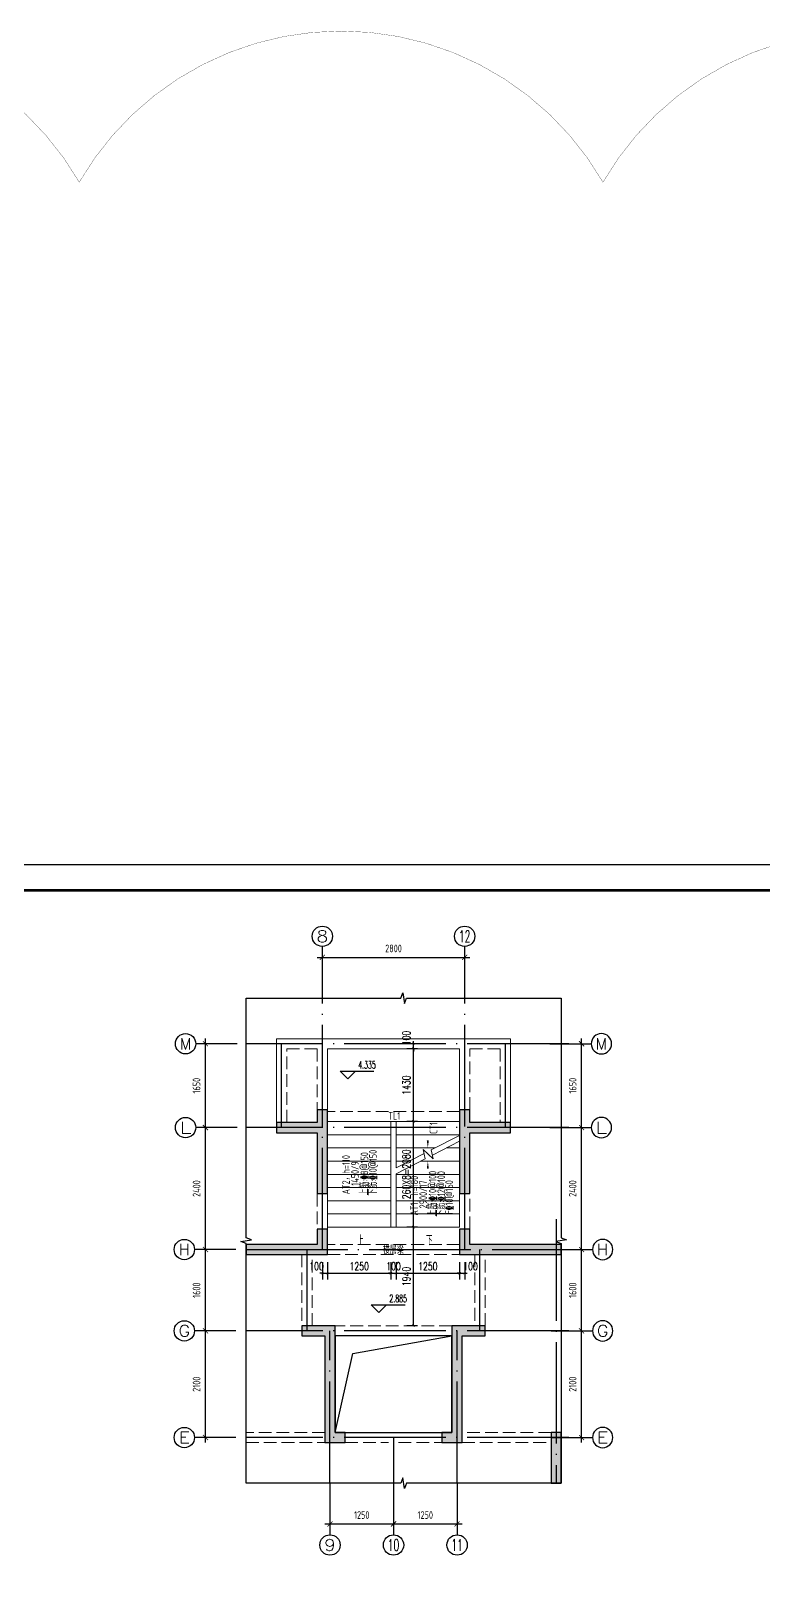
# Model space of a CAD drawing. Extents: x -461650 to 361314, y 245336 to 769729.
# Drawn here: x 219629 to 234032, y 719778 to 750186 of the extents above; entities that cross this region are included whole.
import ezdxf
from ezdxf.enums import TextEntityAlignment as Align

# ---------------------------------------------------------------- set-up
doc = ezdxf.new("R2010")
doc.units = 0
doc.header["$LTSCALE"] = 1000
doc.linetypes.add('DASH', pattern=[0.35, 0.25, -0.1])
doc.linetypes.add('DOTE', pattern=[2.42, 2, -0.2, 0.02, -0.2])
doc.layers.get('0').update_dxf_attribs({"linetype": 'CONTINUOUS'})
doc.layers.get('DEFPOINTS').update_dxf_attribs({"linetype": 'CONTINUOUS'})
for name, color, linetype in [('-TK', 7, 'CONTINUOUS'), ('A-AXIS_TEXT', 7, 'CONTINUOUS'), ('A-DOTE', 10, 'DOTE'), ('AXIS', 3, 'CONTINUOUS'), ('DIM_ELEV', 3, 'CONTINUOUS'), ('DIM_SYMB', 3, 'CONTINUOUS'), ('PUB_TEXT', 2, 'CONTINUOUS'), ('S-D洞口', 4, 'CONTINUOUS'), ('S-L主梁线', 4, 'DASH'), ('S-Q墙填充', 252, 'CONTINUOUS'), ('S-Q墙实线', 6, 'CONTINUOUS'), ('S-Y一般标注', 3, 'CONTINUOUS'), ('TEXT', 2, 'CONTINUOUS'), ('尺寸标注', 86, 'CONTINUOUS')]:
    doc.layers.add(name, color=color, linetype=linetype)
doc.layers.add('AXIS_TEXT', color=7, linetype='CONTINUOUS', lineweight=20)
doc.layers.add('STAIR', color=2, linetype='CONTINUOUS', lineweight=18)
doc.layers.add('审图修改', color=2, linetype='CONTINUOUS', plot=False)
doc.styles.add('_TCH_AXIS', font='COMPLEX', dxfattribs={"bigfont": 'GBCBIG'})
doc.styles.add('_TCH_DIM', font='SIMPLEX.shx', dxfattribs={"width": 0.7, "bigfont": 'GBCBIG.shx'})
doc.styles.add('_TCH_DIM_T3', font='SIMPLEX', dxfattribs={"width": 0.705882, "bigfont": 'GBCBIG'})
doc.styles.add('COMPLEX', font='COMPLEX')
doc.styles.add('TSSD_DIMENSION', font='Tssdeng.shx', dxfattribs={"width": 0.7, "bigfont": 'tssdchn.shx'})
doc.styles.add('TSSD_REIN', font='tssdeng.shx', dxfattribs={"width": 0.7, "height": 300, "bigfont": 'tssdchn.shx'})
doc.dimstyles.new('_TCH_ARCH&&50', dxfattribs={"dimtxt": 157.5, "dimasz": 50, "dimexe": 125, "dimexo": 150, "dimgap": 58.75, "dimtad": 1, "dimdec": 0, "dimzin": 0, "dimdsep": 46, "dimtxsty": '_TCH_DIM_T3', "dimblk": 'ARCHTICK', "dimcen": 0.09, "dimclrt": 7, "dimazin": 0, "dimtfac": 1, "dimtdec": 0, "dimtix": 1, "dimtmove": 2, "dimatfit": 3, "dimldrblk": 'ARCHTICK', "dimfxl": 0, "dimtolj": 1, "dimtzin": 0, "dimarcsym": 0})
doc.dimstyles.new('TSSD_100_100$0', dxfattribs={"dimtxt": 300, "dimasz": 80, "dimexe": 100, "dimexo": 250, "dimgap": 100, "dimtad": 1, "dimdec": 0, "dimzin": 0, "dimdsep": 46, "dimtxsty": 'TSSD_DIMENSION', "dimblk": 'ARCHTICK', "dimcen": 0, "dimdle": 100, "dimclrd": 3, "dimclre": 3, "dimclrt": 7, "dimadec": 0, "dimazin": 0, "dimtfac": 1, "dimtdec": 0, "dimtix": 1, "dimtmove": 2, "dimatfit": 3, "dimldrblk": 'ARCHTICK', "dimfxl": 0, "dimtolj": 1, "dimtzin": 0, "dimarcsym": 0})

# ---------------------------------------------------------------- blocks, each defined once
blk = doc.blocks.new('_ArchTick')
at = {"color": 0, "linetype": 'ByBlock', "const_width": 0.15}
blk.add_lwpolyline([(-0.5, -0.5), (0.5, 0.5)], dxfattribs=at)
blk = doc.blocks.new('*D1503')
at = {"layer": 'DEFPOINTS', "color": 0}
for p in [(228062, 726104), (228162, 726104), (228162, 725737)]:
    blk.add_point(p, dxfattribs=at)
at = {"layer": '尺寸标注', "color": 0, "lineweight": -2}
for p, q in [((228062, 725954), (228062, 725612)), ((228162, 725954), (228162, 725612)), ((228062, 725737), (228012, 725737)), ((228062, 725737), (228162, 725737)), ((228162, 725737), (228212, 725737))]:
    blk.add_line(p, q, dxfattribs=at)
at = {"layer": '尺寸标注', "color": 0, "lineweight": -2, "xscale": 50, "yscale": 50, "zscale": 50}
blk.add_blockref('_ArchTick', (228062, 725737), dxfattribs=at)
at = {"layer": '尺寸标注', "color": 0, "lineweight": -2, "xscale": 50, "yscale": 50, "zscale": 50, "rotation": 180}
blk.add_blockref('_ArchTick', (228162, 725737), dxfattribs=at)
at = {"layer": '尺寸标注', "color": 7, "insert": (228276, 725874), "char_height": 157.5, "attachment_point": 5, "style": '_TCH_DIM_T3'}
blk.add_mtext('\\A1;100', dxfattribs=at)
blk = doc.blocks.new('*D1504')
at = {"layer": 'DEFPOINTS', "color": 0}
for p in [(226812, 726104), (228062, 726104), (228062, 725737)]:
    blk.add_point(p, dxfattribs=at)
at = {"layer": '尺寸标注', "color": 0, "lineweight": -2}
for p, q in [((226812, 725954), (226812, 725612)), ((228062, 725954), (228062, 725612)), ((226812, 725737), (228062, 725737))]:
    blk.add_line(p, q, dxfattribs=at)
at = {"layer": '尺寸标注', "color": 0, "lineweight": -2, "xscale": 50, "yscale": 50, "zscale": 50, "rotation": 180}
blk.add_blockref('_ArchTick', (226812, 725737), dxfattribs=at)
at = {"layer": '尺寸标注', "color": 0, "lineweight": -2, "xscale": 50, "yscale": 50, "zscale": 50}
blk.add_blockref('_ArchTick', (228062, 725737), dxfattribs=at)
at = {"layer": '尺寸标注', "color": 7, "insert": (227437, 725874), "char_height": 157.5, "attachment_point": 5, "style": '_TCH_DIM_T3'}
blk.add_mtext('\\A1;1250', dxfattribs=at)
blk = doc.blocks.new('*D1505')
at = {"layer": 'DEFPOINTS', "color": 0}
for p in [(226712, 726104), (226812, 726104), (226812, 725737)]:
    blk.add_point(p, dxfattribs=at)
at = {"layer": '尺寸标注', "color": 0, "lineweight": -2}
for p, q in [((226712, 725954), (226712, 725612)), ((226812, 725954), (226812, 725612)), ((226712, 725737), (226662, 725737)), ((226712, 725737), (226812, 725737)), ((226812, 725737), (226862, 725737))]:
    blk.add_line(p, q, dxfattribs=at)
at = {"layer": '尺寸标注', "color": 0, "lineweight": -2, "xscale": 50, "yscale": 50, "zscale": 50}
blk.add_blockref('_ArchTick', (226712, 725737), dxfattribs=at)
at = {"layer": '尺寸标注', "color": 0, "lineweight": -2, "xscale": 50, "yscale": 50, "zscale": 50, "rotation": 180}
blk.add_blockref('_ArchTick', (226812, 725737), dxfattribs=at)
at = {"layer": '尺寸标注', "color": 7, "insert": (226762, 725874), "char_height": 157.5, "attachment_point": 5, "style": '_TCH_DIM_T3'}
blk.add_mtext('\\A1;100', dxfattribs=at)
blk = doc.blocks.new('*D1506')
at = {"layer": 'DEFPOINTS', "color": 0}
for p in [(225462, 726104), (226712, 726104), (226712, 725737)]:
    blk.add_point(p, dxfattribs=at)
at = {"layer": '尺寸标注', "color": 0, "lineweight": -2}
for p, q in [((225462, 725954), (225462, 725612)), ((226712, 725954), (226712, 725612)), ((225462, 725737), (226712, 725737))]:
    blk.add_line(p, q, dxfattribs=at)
at = {"layer": '尺寸标注', "color": 0, "lineweight": -2, "xscale": 50, "yscale": 50, "zscale": 50, "rotation": 180}
blk.add_blockref('_ArchTick', (225462, 725737), dxfattribs=at)
at = {"layer": '尺寸标注', "color": 0, "lineweight": -2, "xscale": 50, "yscale": 50, "zscale": 50}
blk.add_blockref('_ArchTick', (226712, 725737), dxfattribs=at)
at = {"layer": '尺寸标注', "color": 7, "insert": (226087, 725874), "char_height": 157.5, "attachment_point": 5, "style": '_TCH_DIM_T3'}
blk.add_mtext('\\A1;1250', dxfattribs=at)
blk = doc.blocks.new('*D1507')
at = {"layer": 'DEFPOINTS', "color": 0}
for p in [(225362, 726104), (225462, 726104), (225462, 725737)]:
    blk.add_point(p, dxfattribs=at)
at = {"layer": '尺寸标注', "color": 0, "lineweight": -2}
for p, q in [((225362, 725954), (225362, 725612)), ((225462, 725954), (225462, 725612)), ((225362, 725737), (225312, 725737)), ((225362, 725737), (225462, 725737)), ((225462, 725737), (225512, 725737))]:
    blk.add_line(p, q, dxfattribs=at)
at = {"layer": '尺寸标注', "color": 0, "lineweight": -2, "xscale": 50, "yscale": 50, "zscale": 50}
blk.add_blockref('_ArchTick', (225362, 725737), dxfattribs=at)
at = {"layer": '尺寸标注', "color": 0, "lineweight": -2, "xscale": 50, "yscale": 50, "zscale": 50, "rotation": 180}
blk.add_blockref('_ArchTick', (225462, 725737), dxfattribs=at)
at = {"layer": '尺寸标注', "color": 7, "insert": (225248, 725874), "char_height": 157.5, "attachment_point": 5, "style": '_TCH_DIM_T3'}
blk.add_mtext('\\A1;100', dxfattribs=at)
blk = doc.blocks.new('*D1508')
at = {"layer": 'DEFPOINTS', "color": 0}
for p in [(227152, 730254), (227381, 730254), (227381, 730154)]:
    blk.add_point(p, dxfattribs=at)
at = {"layer": '尺寸标注', "color": 0, "lineweight": -2}
for p, q in [((227231, 730254), (227027, 730254)), ((227231, 730154), (227027, 730154)), ((227152, 730254), (227152, 730304)), ((227152, 730154), (227152, 730254)), ((227152, 730154), (227152, 730104))]:
    blk.add_line(p, q, dxfattribs=at)
at = {"layer": '尺寸标注', "color": 0, "lineweight": -2, "xscale": 50, "yscale": 50, "zscale": 50}
for p, rotation in [((227152, 730254), 270), ((227152, 730154), 90)]:
    blk.add_blockref('_ArchTick', p, dxfattribs=dict(at, rotation=rotation))
at = {"layer": '尺寸标注', "color": 7, "insert": (227015, 730367), "char_height": 157.5, "attachment_point": 5, "rotation": 90, "style": '_TCH_DIM_T3'}
blk.add_mtext('\\A1;100', dxfattribs=at)
blk = doc.blocks.new('*D1509')
at = {"layer": 'DEFPOINTS', "color": 0}
for p in [(227152, 730154), (227381, 730154), (227381, 728724)]:
    blk.add_point(p, dxfattribs=at)
at = {"layer": '尺寸标注', "color": 0, "lineweight": -2}
for p, q in [((227231, 730154), (227027, 730154)), ((227152, 728724), (227152, 730154)), ((227231, 728724), (227027, 728724))]:
    blk.add_line(p, q, dxfattribs=at)
at = {"layer": '尺寸标注', "color": 0, "lineweight": -2, "xscale": 50, "yscale": 50, "zscale": 50}
for p, rotation in [((227152, 730154), 90), ((227152, 728724), 270)]:
    blk.add_blockref('_ArchTick', p, dxfattribs=dict(at, rotation=rotation))
at = {"layer": '尺寸标注', "color": 7, "insert": (227015, 729439), "char_height": 157.5, "attachment_point": 5, "rotation": 90, "style": '_TCH_DIM_T3'}
blk.add_mtext('\\A1;1430', dxfattribs=at)
blk = doc.blocks.new('*D1510')
at = {"layer": 'DEFPOINTS', "color": 0}
for p in [(227152, 728724), (227381, 728724), (227381, 726644)]:
    blk.add_point(p, dxfattribs=at)
at = {"layer": '尺寸标注', "color": 0, "lineweight": -2}
for p, q in [((227231, 728724), (227027, 728724)), ((227152, 726644), (227152, 728724)), ((227231, 726644), (227027, 726644))]:
    blk.add_line(p, q, dxfattribs=at)
at = {"layer": '尺寸标注', "color": 0, "lineweight": -2, "xscale": 50, "yscale": 50, "zscale": 50}
for p, rotation in [((227152, 728724), 90), ((227152, 726644), 270)]:
    blk.add_blockref('_ArchTick', p, dxfattribs=dict(at, rotation=rotation))
at = {"layer": '尺寸标注', "color": 7, "insert": (227015, 727684), "char_height": 157.5, "attachment_point": 5, "rotation": 90, "style": '_TCH_DIM_T3'}
blk.add_mtext('\\A1;260X8=2080', dxfattribs=at)
blk = doc.blocks.new('*D1511')
at = {"layer": 'DEFPOINTS', "color": 0}
for p in [(227152, 726644), (227381, 726644), (227381, 724704)]:
    blk.add_point(p, dxfattribs=at)
at = {"layer": '尺寸标注', "color": 0, "lineweight": -2}
for p, q in [((227231, 726644), (227027, 726644)), ((227152, 724704), (227152, 726644)), ((227231, 724704), (227027, 724704))]:
    blk.add_line(p, q, dxfattribs=at)
at = {"layer": '尺寸标注', "color": 0, "lineweight": -2, "xscale": 50, "yscale": 50, "zscale": 50}
for p, rotation in [((227152, 726644), 90), ((227152, 724704), 270)]:
    blk.add_blockref('_ArchTick', p, dxfattribs=dict(at, rotation=rotation))
at = {"layer": '尺寸标注', "color": 7, "insert": (227015, 725674), "char_height": 157.5, "attachment_point": 5, "rotation": 90, "style": '_TCH_DIM_T3'}
blk.add_mtext('\\A1;1940', dxfattribs=at)
blk = doc.blocks.new('20210810.16290393')
at = {"layer": 'STAIR'}
for p, q in [((2600, 3510), (0, 3510)), ((0, 3510), (0, 2080)), ((2600, 2080), (2600, 3510)), ((0, 0), (0, 2080)), ((0, 2080), (1250, 2080)), ((0, 2080), (2600, 2080)), ((1250, 0), (1250, 2080)), ((1250, 0), (1250, 2080)), ((2600, 2080), (1350, 2080)), ((1350, 2080), (1350, 1165)), ((1350, 2080), (1350, 1165)), ((2600, 2080), (2600, 1807)), ((0, 1820), (1250, 1820)), ((0, 1560), (1250, 1560)), ((2600, 1820), (1350, 1820)), ((2119, 1560), (1350, 1560)), ((2082, 1347), (1884, 1530)), ((1884, 1530), (1924, 1347)), ((2600, 1807), (2044, 1522)), ((2044, 1522), (2082, 1347)), ((2600, 1695), (2066, 1420)), ((2600, 1560), (2338, 1560)), ((2600, 1695), (2600, 0)), ((0, 1300), (1250, 1300)), ((1902, 1449), (1350, 1165)), ((1924, 1347), (1350, 1053)), ((1612, 1300), (1350, 1300)), ((2600, 1300), (1831, 1300)), ((0, 1040), (1250, 1040)), ((1350, 1053), (1350, 0)), ((1350, 1053), (1350, 0)), ((2600, 1040), (1350, 1040)), ((0, 780), (1250, 780)), ((2600, 780), (1350, 780)), ((0, 520), (1250, 520)), ((2600, 520), (1350, 520)), ((0, 260), (1250, 260)), ((2600, 0), (0, 0)), ((2600, 260), (1350, 260))]:
    blk.add_line(p, q, dxfattribs=at)
blk = doc.blocks.new('A1')
blk.add_lwpolyline([(0, 59400), (0, 0), (84100, 0), (84100, 59400)], close=True)
at = {"const_width": 100}
blk.add_lwpolyline([(2500, 58400), (2500, 1000), (83100, 1000), (83100, 58400)], close=True, dxfattribs=at)
blk = doc.blocks.new('*D410')
at = {"layer": 'DEFPOINTS', "color": 0}
for p in [(547252, 151814), (544452, 151014), (547252, 151014)]:
    blk.add_point(p, dxfattribs=at)
at = {"layer": 'S-Y一般标注', "color": 0, "lineweight": -2}
for p, q in [((544352, 151814), (547352, 151814)), ((544452, 151264), (544452, 151914)), ((547252, 151264), (547252, 151914))]:
    blk.add_line(p, q, dxfattribs=at)
at = {"layer": 'S-Y一般标注', "color": 0, "lineweight": -2, "xscale": 100, "yscale": 100, "zscale": 100, "rotation": 180}
blk.add_blockref('_ArchTick', (544452, 151814), dxfattribs=at)
at = {"layer": 'S-Y一般标注', "color": 0, "lineweight": -2, "xscale": 100, "yscale": 100, "zscale": 100}
blk.add_blockref('_ArchTick', (547252, 151814), dxfattribs=at)
at = {"layer": 'S-Y一般标注', "color": 7, "insert": (545852, 151989), "char_height": 150, "attachment_point": 5, "style": 'TSSD_DIMENSION'}
blk.add_mtext('\\A1;2800', dxfattribs=at)
blk = doc.blocks.new('ArchTick')
at = {"color": 0, "linetype": 'ByBlock', "lineweight": -2, "const_width": 0.075}
blk.add_lwpolyline([(-0.25, -0.25), (0.25, 0.25)], dxfattribs=at)
blk = doc.blocks.new('*D411')
at = {"layer": 'DEFPOINTS', "color": 0}
for p in [(542152, 144464), (542952, 144464), (542952, 142364)]:
    blk.add_point(p, dxfattribs=at)
at = {"layer": 'S-Y一般标注', "color": 0, "lineweight": -2}
for p, q in [((542702, 144464), (542052, 144464)), ((542152, 142264), (542152, 144564)), ((542702, 142364), (542052, 142364))]:
    blk.add_line(p, q, dxfattribs=at)
at = {"layer": 'S-Y一般标注', "color": 0, "lineweight": -2, "xscale": 100, "yscale": 100, "zscale": 100}
for p, rotation in [((542152, 144464), 90), ((542152, 142364), 270)]:
    blk.add_blockref('_ArchTick', p, dxfattribs=dict(at, rotation=rotation))
at = {"layer": 'S-Y一般标注', "color": 7, "insert": (541977, 143414), "char_height": 150, "attachment_point": 5, "rotation": 90, "style": 'TSSD_DIMENSION'}
blk.add_mtext('\\A1;2100', dxfattribs=at)
blk = doc.blocks.new('*D412')
at = {"layer": 'DEFPOINTS', "color": 0}
for p in [(542152, 146064), (542952, 146064), (542952, 144464)]:
    blk.add_point(p, dxfattribs=at)
at = {"layer": 'S-Y一般标注', "color": 0, "lineweight": -2}
for p, q in [((542702, 146064), (542052, 146064)), ((542152, 144364), (542152, 146164)), ((542702, 144464), (542052, 144464))]:
    blk.add_line(p, q, dxfattribs=at)
at = {"layer": 'S-Y一般标注', "color": 0, "lineweight": -2, "xscale": 100, "yscale": 100, "zscale": 100}
for p, rotation in [((542152, 146064), 90), ((542152, 144464), 270)]:
    blk.add_blockref('_ArchTick', p, dxfattribs=dict(at, rotation=rotation))
at = {"layer": 'S-Y一般标注', "color": 7, "insert": (541977, 145264), "char_height": 150, "attachment_point": 5, "rotation": 90, "style": 'TSSD_DIMENSION'}
blk.add_mtext('\\A1;1600', dxfattribs=at)
blk = doc.blocks.new('*D413')
at = {"layer": 'DEFPOINTS', "color": 0}
for p in [(542152, 148464), (542952, 148464), (542952, 146064)]:
    blk.add_point(p, dxfattribs=at)
at = {"layer": 'S-Y一般标注', "color": 0, "lineweight": -2}
for p, q in [((542702, 148464), (542052, 148464)), ((542152, 145964), (542152, 148564)), ((542702, 146064), (542052, 146064))]:
    blk.add_line(p, q, dxfattribs=at)
at = {"layer": 'S-Y一般标注', "color": 0, "lineweight": -2, "xscale": 100, "yscale": 100, "zscale": 100}
for p, rotation in [((542152, 148464), 90), ((542152, 146064), 270)]:
    blk.add_blockref('_ArchTick', p, dxfattribs=dict(at, rotation=rotation))
at = {"layer": 'S-Y一般标注', "color": 7, "insert": (541977, 147264), "char_height": 150, "attachment_point": 5, "rotation": 90, "style": 'TSSD_DIMENSION'}
blk.add_mtext('\\A1;2400', dxfattribs=at)
blk = doc.blocks.new('*D414')
at = {"layer": 'DEFPOINTS', "color": 0}
for p in [(544602, 141464), (545852, 141464), (545852, 140664)]:
    blk.add_point(p, dxfattribs=at)
at = {"layer": 'S-Y一般标注', "color": 0, "lineweight": -2}
for p, q in [((544602, 141214), (544602, 140564)), ((545852, 141214), (545852, 140564)), ((544502, 140664), (545952, 140664))]:
    blk.add_line(p, q, dxfattribs=at)
at = {"layer": 'S-Y一般标注', "color": 0, "lineweight": -2, "xscale": 100, "yscale": 100, "zscale": 100, "rotation": 180}
blk.add_blockref('_ArchTick', (544602, 140664), dxfattribs=at)
at = {"layer": 'S-Y一般标注', "color": 0, "lineweight": -2, "xscale": 100, "yscale": 100, "zscale": 100}
blk.add_blockref('_ArchTick', (545852, 140664), dxfattribs=at)
at = {"layer": 'S-Y一般标注', "color": 7, "insert": (545227, 140839), "char_height": 150, "attachment_point": 5, "style": 'TSSD_DIMENSION'}
blk.add_mtext('\\A1;1250', dxfattribs=at)
blk = doc.blocks.new('*D415')
at = {"layer": 'DEFPOINTS', "color": 0}
for p in [(542152, 150114), (542952, 150114), (542952, 148464)]:
    blk.add_point(p, dxfattribs=at)
at = {"layer": 'S-Y一般标注', "color": 0, "lineweight": -2}
for p, q in [((542702, 150114), (542052, 150114)), ((542152, 148364), (542152, 150214)), ((542702, 148464), (542052, 148464))]:
    blk.add_line(p, q, dxfattribs=at)
at = {"layer": 'S-Y一般标注', "color": 0, "lineweight": -2, "xscale": 100, "yscale": 100, "zscale": 100}
for p, rotation in [((542152, 150114), 90), ((542152, 148464), 270)]:
    blk.add_blockref('_ArchTick', p, dxfattribs=dict(at, rotation=rotation))
at = {"layer": 'S-Y一般标注', "color": 7, "insert": (541977, 149289), "char_height": 150, "attachment_point": 5, "rotation": 90, "style": 'TSSD_DIMENSION'}
blk.add_mtext('\\A1;1650', dxfattribs=at)
blk = doc.blocks.new('*D416')
at = {"layer": 'DEFPOINTS', "color": 0}
for p in [(545852, 141464), (547102, 141464), (547102, 140664)]:
    blk.add_point(p, dxfattribs=at)
at = {"layer": 'S-Y一般标注', "color": 0, "lineweight": -2}
for p, q in [((545852, 141214), (545852, 140564)), ((547102, 141214), (547102, 140564)), ((545752, 140664), (547202, 140664))]:
    blk.add_line(p, q, dxfattribs=at)
at = {"layer": 'S-Y一般标注', "color": 0, "lineweight": -2, "xscale": 100, "yscale": 100, "zscale": 100, "rotation": 180}
blk.add_blockref('_ArchTick', (545852, 140664), dxfattribs=at)
at = {"layer": 'S-Y一般标注', "color": 0, "lineweight": -2, "xscale": 100, "yscale": 100, "zscale": 100}
blk.add_blockref('_ArchTick', (547102, 140664), dxfattribs=at)
at = {"layer": 'S-Y一般标注', "color": 7, "insert": (546477, 140839), "char_height": 150, "attachment_point": 5, "style": 'TSSD_DIMENSION'}
blk.add_mtext('\\A1;1250', dxfattribs=at)
blk = doc.blocks.new('_AXISO')
blk.add_circle((0, 0), 0.5)
at = {"layer": 'A-AXIS_TEXT', "style": 'COMPLEX', "width": 1.041667}
blk.add_attdef('A', text='', height=0.56, dxfattribs=at).set_placement((-0.25, -0.28), (0.25, -0.28), align=Align.FIT)
blk = doc.blocks.new('*D418')
at = {"layer": 'DEFPOINTS', "color": 0}
for p in [(548751, 144464), (549551, 144464), (548751, 142364)]:
    blk.add_point(p, dxfattribs=at)
at = {"layer": 'S-Y一般标注', "color": 0, "lineweight": -2}
for p, q in [((549001, 144464), (549651, 144464)), ((549551, 142264), (549551, 144564)), ((549001, 142364), (549651, 142364))]:
    blk.add_line(p, q, dxfattribs=at)
at = {"layer": 'S-Y一般标注', "color": 0, "lineweight": -2, "xscale": 100, "yscale": 100, "zscale": 100}
for p, rotation in [((549551, 144464), 90), ((549551, 142364), 270)]:
    blk.add_blockref('_ArchTick', p, dxfattribs=dict(at, rotation=rotation))
at = {"layer": 'S-Y一般标注', "color": 7, "insert": (549376, 143414), "char_height": 150, "attachment_point": 5, "rotation": 90, "style": 'TSSD_DIMENSION'}
blk.add_mtext('\\A1;2100', dxfattribs=at)
blk = doc.blocks.new('*D419')
at = {"layer": 'DEFPOINTS', "color": 0}
for p in [(548751, 146064), (549551, 146064), (548751, 144464)]:
    blk.add_point(p, dxfattribs=at)
at = {"layer": 'S-Y一般标注', "color": 0, "lineweight": -2}
for p, q in [((549001, 146064), (549651, 146064)), ((549551, 144364), (549551, 146164)), ((549001, 144464), (549651, 144464))]:
    blk.add_line(p, q, dxfattribs=at)
at = {"layer": 'S-Y一般标注', "color": 0, "lineweight": -2, "xscale": 100, "yscale": 100, "zscale": 100}
for p, rotation in [((549551, 146064), 90), ((549551, 144464), 270)]:
    blk.add_blockref('_ArchTick', p, dxfattribs=dict(at, rotation=rotation))
at = {"layer": 'S-Y一般标注', "color": 7, "insert": (549376, 145264), "char_height": 150, "attachment_point": 5, "rotation": 90, "style": 'TSSD_DIMENSION'}
blk.add_mtext('\\A1;1600', dxfattribs=at)
blk = doc.blocks.new('*D420')
at = {"layer": 'DEFPOINTS', "color": 0}
for p in [(548751, 148464), (549551, 148464), (548751, 146064)]:
    blk.add_point(p, dxfattribs=at)
at = {"layer": 'S-Y一般标注', "color": 0, "lineweight": -2}
for p, q in [((549001, 148464), (549651, 148464)), ((549551, 145964), (549551, 148564)), ((549001, 146064), (549651, 146064))]:
    blk.add_line(p, q, dxfattribs=at)
at = {"layer": 'S-Y一般标注', "color": 0, "lineweight": -2, "xscale": 100, "yscale": 100, "zscale": 100}
for p, rotation in [((549551, 148464), 90), ((549551, 146064), 270)]:
    blk.add_blockref('_ArchTick', p, dxfattribs=dict(at, rotation=rotation))
at = {"layer": 'S-Y一般标注', "color": 7, "insert": (549376, 147264), "char_height": 150, "attachment_point": 5, "rotation": 90, "style": 'TSSD_DIMENSION'}
blk.add_mtext('\\A1;2400', dxfattribs=at)
blk = doc.blocks.new('*D417')
at = {"layer": 'DEFPOINTS', "color": 0}
for p in [(548751, 150114), (549551, 150114), (548751, 148464)]:
    blk.add_point(p, dxfattribs=at)
at = {"layer": 'S-Y一般标注', "color": 0, "lineweight": -2}
for p, q in [((549001, 150114), (549651, 150114)), ((549551, 148364), (549551, 150214)), ((549001, 148464), (549651, 148464))]:
    blk.add_line(p, q, dxfattribs=at)
at = {"layer": 'S-Y一般标注', "color": 0, "lineweight": -2, "xscale": 100, "yscale": 100, "zscale": 100}
for p, rotation in [((549551, 150114), 90), ((549551, 148464), 270)]:
    blk.add_blockref('_ArchTick', p, dxfattribs=dict(at, rotation=rotation))
at = {"layer": 'S-Y一般标注', "color": 7, "insert": (549376, 149289), "char_height": 150, "attachment_point": 5, "rotation": 90, "style": 'TSSD_DIMENSION'}
blk.add_mtext('\\A1;1650', dxfattribs=at)
blk = doc.blocks.new('20210810.17493656')
at = {"layer": 'AXIS'}
for p, q in [((2914.6, 10964.4), (2914.6, 11979)), ((5714.6, 10964.4), (5714.6, 11979)), ((1239.6, 10064.4), (425, 10064.4)), ((7389, 10064.4), (8203.6, 10064.4)), ((1239.6, 8414.4), (425, 8414.4)), ((7389, 8414.4), (8203.6, 8414.4)), ((1214.6, 6014.6), (400, 6014.6)), ((7414, 6014.6), (8228.6, 6014.6)), ((1214.6, 4414.4), (400, 4414.4)), ((7414, 4414.4), (8228.6, 4414.4)), ((1214.6, 2314.4), (400, 2314.4)), ((7414, 2314.4), (8228.6, 2314.4)), ((3065.1, 1414.6), (3065.1, 400)), ((4314.6, 1414.6), (4314.6, 400)), ((5565.1, 1414.6), (5565.1, 400))]:
    blk.add_line(p, q, dxfattribs=at)
ref = blk.add_blockref('_AXISO', (2914.6, 12179), dxfattribs=dict(at, xscale=400, yscale=400, zscale=400))
ref.add_attrib('A', '8', dxfattribs={"layer": 'AXIS_TEXT', "height": 226.3, "style": '_TCH_AXIS', "width": 1.5}).set_placement((2801.5, 12065.8), (3027.8, 12065.8), align=Align.FIT)
ref = blk.add_blockref('_AXISO', (5714.6, 12179), dxfattribs=dict(at, xscale=400, yscale=400, zscale=400))
ref.add_attrib('A', '12', dxfattribs={"layer": 'AXIS_TEXT', "height": 226.27, "style": '_TCH_AXIS', "width": 0.724138}).set_placement((5601.5, 12065.8), (5827.8, 12065.8), align=Align.FIT)
ref = blk.add_blockref('_AXISO', (225, 10064.4), dxfattribs=dict(at, xscale=400, yscale=400, zscale=400))
ref.add_attrib('A', 'M', dxfattribs={"layer": 'AXIS_TEXT', "height": 226.3, "style": '_TCH_AXIS'}).set_placement((111.9, 9951.2), (338.1, 9951.2), align=Align.FIT)
ref = blk.add_blockref('_AXISO', (8403.6, 10064.4), dxfattribs=dict(at, xscale=-400, yscale=400, zscale=400))
ref.add_attrib('A', 'M', dxfattribs={"layer": 'AXIS_TEXT', "height": 226.3, "style": '_TCH_AXIS'}).set_placement((8290.4, 9951.2), (8516.7, 9951.2), align=Align.FIT)
ref = blk.add_blockref('_AXISO', (225, 8414.4), dxfattribs=dict(at, xscale=400, yscale=400, zscale=400))
ref.add_attrib('A', 'L', dxfattribs={"layer": 'AXIS_TEXT', "height": 226.3, "style": '_TCH_AXIS', "width": 1.4}).set_placement((111.9, 8301.2), (338.1, 8301.2), align=Align.FIT)
ref = blk.add_blockref('_AXISO', (8403.6, 8414.4), dxfattribs=dict(at, xscale=-400, yscale=400, zscale=400))
ref.add_attrib('A', 'L', dxfattribs={"layer": 'AXIS_TEXT', "height": 226.3, "style": '_TCH_AXIS', "width": 1.4}).set_placement((8290.4, 8301.2), (8516.7, 8301.2), align=Align.FIT)
ref = blk.add_blockref('_AXISO', (200, 6014.6), dxfattribs=dict(at, xscale=400, yscale=400, zscale=400))
ref.add_attrib('A', 'H', dxfattribs={"layer": 'AXIS_TEXT', "height": 226.3, "style": '_TCH_AXIS', "width": 1.05}).set_placement((86.9, 5901.5), (313.1, 5901.5), align=Align.FIT)
ref = blk.add_blockref('_AXISO', (8428.6, 6014.6), dxfattribs=dict(at, xscale=-400, yscale=400, zscale=400))
ref.add_attrib('A', 'H', dxfattribs={"layer": 'AXIS_TEXT', "height": 226.3, "style": '_TCH_AXIS', "width": 1.05}).set_placement((8315.4, 5901.5), (8541.7, 5901.5), align=Align.FIT)
ref = blk.add_blockref('_AXISO', (200, 4414.4), dxfattribs=dict(at, xscale=400, yscale=400, zscale=400))
ref.add_attrib('A', 'G', dxfattribs={"layer": 'AXIS_TEXT', "height": 226.3, "style": '_TCH_AXIS', "width": 1.166667}).set_placement((86.9, 4301.2), (313.1, 4301.2), align=Align.FIT)
ref = blk.add_blockref('_AXISO', (8428.6, 4414.4), dxfattribs=dict(at, xscale=-400, yscale=400, zscale=400))
ref.add_attrib('A', 'G', dxfattribs={"layer": 'AXIS_TEXT', "height": 226.3, "style": '_TCH_AXIS', "width": 1.166667}).set_placement((8315.4, 4301.2), (8541.7, 4301.2), align=Align.FIT)
ref = blk.add_blockref('_AXISO', (200, 2314.4), dxfattribs=dict(at, xscale=400, yscale=400, zscale=400))
ref.add_attrib('A', 'E', dxfattribs={"layer": 'AXIS_TEXT', "height": 226.3, "style": '_TCH_AXIS', "width": 1.3125}).set_placement((86.9, 2201.2), (313.1, 2201.2), align=Align.FIT)
ref = blk.add_blockref('_AXISO', (8428.6, 2314.4), dxfattribs=dict(at, xscale=-400, yscale=400, zscale=400))
ref.add_attrib('A', 'E', dxfattribs={"layer": 'AXIS_TEXT', "height": 226.3, "style": '_TCH_AXIS', "width": 1.3125}).set_placement((8315.4, 2201.2), (8541.7, 2201.2), align=Align.FIT)
ref = blk.add_blockref('_AXISO', (3065.1, 200), dxfattribs=dict(at, xscale=400, yscale=400, zscale=400))
ref.add_attrib('A', '9', dxfattribs={"layer": 'AXIS_TEXT', "height": 226.3, "style": '_TCH_AXIS', "width": 1.5}).set_placement((2952, 86.9), (3178.2, 86.9), align=Align.FIT)
ref = blk.add_blockref('_AXISO', (4314.6, 200), dxfattribs=dict(at, xscale=400, yscale=400, zscale=400))
ref.add_attrib('A', '10', dxfattribs={"layer": 'AXIS_TEXT', "height": 226.27, "style": '_TCH_AXIS', "width": 0.724138}).set_placement((4201.5, 86.9), (4427.8, 86.9), align=Align.FIT)
ref = blk.add_blockref('_AXISO', (5565.1, 200), dxfattribs=dict(at, xscale=400, yscale=400, zscale=400))
ref.add_attrib('A', '11', dxfattribs={"layer": 'AXIS_TEXT', "height": 226.27, "style": '_TCH_AXIS', "width": 0.875}).set_placement((5452, 86.9), (5678.2, 86.9), align=Align.FIT)
at = {"layer": 'S-Y一般标注'}
for base, p1, p2, picture, middle in [((5714.6, 11764.4), (2914.6, 10964.4), (5714.6, 10964.4), '*D410', (4314.6, 11939.4)), ((4314.6, 614.6), (3064.6, 1414.6), (4314.6, 1414.6), '*D414', (3689.6, 789.6)), ((5564.6, 614.6), (4314.6, 1414.6), (5564.6, 1414.6), '*D416', (4939.6, 789.6))]:
    dim = blk.add_linear_dim(base=base, p1=p1, p2=p2, dimstyle='TSSD_100_100$0', override={"dimtxt": 150, "dimtxsty": 'TSSD_DIMENSION', "dimldrblk": 'ArchTick'}, dxfattribs=at)
    dim.commit()
    dim.dimension.update_dxf_attribs({"geometry": picture, "text_midpoint": middle, "insert": (-541537, -140049.3)})
for base, p1, p2, picture, middle in [((614.6, 10064.4), (1414.6, 8414.4), (1414.6, 10064.4), '*D415', (439.6, 9239.4)), ((8014, 10064.4), (7214, 8414.4), (7214, 10064.4), '*D417', (7839, 9239.4)), ((614.6, 8414.4), (1414.6, 6014.6), (1414.6, 8414.4), '*D413', (439.6, 7214.5)), ((8014, 8414.4), (7214, 6014.6), (7214, 8414.4), '*D420', (7839, 7214.5)), ((614.6, 6014.6), (1414.6, 4414.4), (1414.6, 6014.6), '*D412', (439.6, 5214.5)), ((8014, 6014.6), (7214, 4414.4), (7214, 6014.6), '*D419', (7839, 5214.5)), ((614.6, 4414.4), (1414.6, 2314.4), (1414.6, 4414.4), '*D411', (439.6, 3364.4)), ((8014, 4414.4), (7214, 2314.4), (7214, 4414.4), '*D418', (7839, 3364.4))]:
    dim = blk.add_linear_dim(base=base, p1=p1, p2=p2, angle=90, dimstyle='TSSD_100_100$0', override={"dimtxt": 150, "dimtxsty": 'TSSD_DIMENSION', "dimldrblk": 'ArchTick'}, dxfattribs=at)
    dim.commit()
    dim.dimension.update_dxf_attribs({"geometry": picture, "text_midpoint": middle, "insert": (-541537, -140049.3)})

msp = doc.modelspace()

# ---------------------------------------------------------------- hatches: boundary and pattern name
at = {"layer": 'S-Q墙填充'}
h = msp.add_hatch(color=252, dxfattribs=at)
h.dxf.hatch_style = 1
h.paths.add_polyline_path([(225461.88, 728603.69), (225461.88, 728953.69), (225261.88, 728953.69), (225261.88, 728703.69), (224461.76, 728703.69), (224461.76, 728503.69), (225261.88, 728503.69), (225261.88, 727303.69), (225461.88, 727303.69)])
h = msp.add_hatch(color=252, dxfattribs=at)
h.dxf.hatch_style = 1
h.paths.add_polyline_path([(228061.88, 728603.69), (228061.88, 727303.69), (228261.88, 727303.69), (228261.88, 728503.69), (229061.49, 728503.69), (229061.49, 728703.69), (228261.88, 728703.69), (228261.88, 728953.69), (228061.88, 728953.69)])
h = msp.add_hatch(color=252, dxfattribs=at)
h.dxf.hatch_style = 1
h.paths.add_polyline_path([(225461.88, 726103.96), (225461.88, 726603.96), (225261.88, 726603.96), (225261.88, 726303.96), (225061.81, 726303.96), (223861.87, 726303.96), (223861.87, 726103.96), (225061.81, 726103.96)])
h = msp.add_hatch(color=252, dxfattribs=at)
h.dxf.hatch_style = 1
h.paths.add_polyline_path([(228261.88, 726303.96), (228261.88, 726603.96), (228061.88, 726603.96), (228061.88, 726103.96), (228461.76, 726103.96), (230061.88, 726103.96), (230061.88, 726303.96), (228461.76, 726303.96)])
h = msp.add_hatch(color=252, dxfattribs=at)
h.dxf.hatch_style = 1
h.paths.add_polyline_path([(225611.88, 724703.69), (224961.81, 724703.69), (224961.81, 724503.69), (225411.88, 724503.69), (225411.88, 722403.69), (225811.88, 722403.69), (225811.88, 722603.69), (225611.88, 722603.69)])
h = msp.add_hatch(color=252, dxfattribs=at)
h.dxf.hatch_style = 1
h.paths.add_polyline_path([(227911.88, 722603.69), (227711.88, 722603.69), (227711.88, 722403.69), (228111.88, 722403.69), (228111.88, 724503.69), (228561.76, 724503.69), (228561.76, 724703.69), (227911.88, 724703.69)])
h = msp.add_hatch(color=252, dxfattribs=at)
h.dxf.hatch_style = 1
h.paths.add_polyline_path([(230061.88, 721603.95), (230061.87, 722603.69), (229861.87, 722603.69), (229861.88, 721603.95)])

# ---------------------------------------------------------------- linework, layer by layer
at = {"layer": 'A-DOTE'}
for p, q in [((225361.88, 726203.96), (225361.88, 731153.69)), ((228161.88, 726203.96), (228161.88, 731153.69)), ((230211.89, 730253.69), (223861.87, 730253.69)), ((224561.88, 728603.69), (224561.88, 730253.69)), ((228961.88, 728603.69), (228961.88, 730253.69)), ((230211.89, 728603.69), (223861.87, 728603.69)), ((229961.66, 726803.69), (229961.88, 721603.95)), ((223861.87, 726203.96), (230211.89, 726203.96)), ((225061.88, 724603.69), (225061.88, 726203.69)), ((228461.88, 724603.69), (228461.88, 726203.69)), ((230211.89, 724603.69), (223861.87, 724603.69)), ((225511.88, 721603.95), (225511.88, 724603.69)), ((228011.88, 721603.96), (228011.88, 724603.69)), ((230211.89, 722503.69), (223861.87, 722503.69)), ((226761.88, 722503.69), (226761.88, 721603.95))]:
    msp.add_line(p, q, dxfattribs=at)
at = {"layer": 'DIM_ELEV', "color": 6}
for p, q in [((225861.49, 729561.56), (225711.49, 729711.56)), ((225711.49, 729711.56), (226376.41, 729711.56)), ((225861.49, 729561.56), (226011.49, 729711.56)), ((226474.11, 724962.65), (226324.11, 725112.65)), ((226324.11, 725112.65), (226989.03, 725112.65)), ((226474.11, 724962.65), (226324.11, 725112.65)), ((226324.11, 725112.65), (226989.03, 725112.65)), ((226474.11, 724962.65), (226624.11, 725112.65)), ((226474.11, 724962.65), (226624.11, 725112.65))]:
    msp.add_line(p, q, dxfattribs=at)
at = {"layer": 'DIM_SYMB'}
for points in [[(223861.87, 721603.69), (223861.87, 726322.44), (223756.87, 726360.66), (223966.87, 726397.68), (223861.87, 726434.94), (223861.87, 731153.69)], [(223861.87, 731153.69), (226905.62, 731153.69), (226943.84, 731258.69), (226980.87, 731048.69), (227018.12, 731153.69), (230061.87, 731153.69)], [(230061.87, 731153.69), (230061.87, 726434.94), (230166.87, 726396.72), (229956.87, 726359.69), (230061.87, 726322.44), (230061.87, 721603.69)], [(230061.87, 721603.69), (227018.12, 721603.69), (226979.91, 721498.69), (226942.88, 721708.69), (226905.62, 721603.69), (223861.87, 721603.69)]]:
    msp.add_lwpolyline(points, dxfattribs=at)
for points in [[(226086.88, 726513.69, 0, 0, 0), (226086.88, 729438.69, 0, 0, 0), (227436.88, 729438.69, 0, 0, 0), (227436.88, 728203.69, 0, 40, 0), (227436.88, 728353.69, 0, 0, 0)], [(227436.88, 726513.69, 0, 0, 0), (227436.88, 727943.69, 0, 40, 0), (227436.88, 727793.69, 0, 0, 0)]]:
    msp.add_lwpolyline(points, format="xyseb", dxfattribs=at)
at = {"layer": 'S-D洞口', "color": 5}
msp.add_lwpolyline([(225611.88, 722603.69), (227911.88, 722603.69), (227911.88, 724503.69), (225611.88, 724503.69), (225611.88, 722603.69), (225958.71, 724156.86), (227911.88, 724503.69)], dxfattribs=at)
msp.add_lwpolyline([(225611.88, 722603.69), (227911.88, 722603.69), (227911.88, 724503.69), (225611.88, 724503.69), (225611.88, 722603.69), (225958.71, 724156.86), (227911.88, 724503.69)], dxfattribs=at)
at = {"layer": 'S-L主梁线', "linetype": 'ByBlock', "lineweight": 18}
for p, q in [((224461.46, 730353.69), (224461.76, 728703.69)), ((229061.66, 730353.69), (224461.46, 730353.69)), ((229061.49, 728703.69), (229061.66, 730353.69)), ((225611.88, 724503.69), (227911.88, 724503.69)), ((226761.89, 722603.69), (225811.88, 722603.69)), ((227711.88, 722603.69), (226761.89, 722603.69))]:
    msp.add_line(p, q, dxfattribs=at)
at = {"layer": 'S-L主梁线', "linetype": 'DASH', "lineweight": 18}
for p, q in [((224661.58, 730153.59), (225261.88, 730153.67)), ((224661.74, 728703.69), (224661.58, 730153.59)), ((225261.88, 730153.67), (225261.88, 728953.69)), ((225461.88, 728953.69), (225461.88, 730153.69)), ((225461.88, 730153.69), (228061.39, 730153.69)), ((228061.38, 730153.69), (228061.84, 728953.69)), ((228261.88, 728953.69), (228261.21, 730153.69)), ((228261.39, 730153.69), (228861.86, 730153.69)), ((228861.64, 730153.69), (228861.5, 728703.69)), ((228061.84, 728923.69), (225461.88, 728923.69)), ((225461.88, 728723.69), (228061.88, 728723.69)), ((225261.88, 727303.69), (225261.88, 726603.96)), ((225461.88, 726603.96), (225461.88, 727303.69)), ((228061.88, 727303.69), (228061.88, 726603.96)), ((228261.88, 726603.96), (228261.88, 727303.69)), ((228061.88, 726303.96), (225461.88, 726303.96)), ((224961.81, 726103.96), (224961.81, 724703.69)), ((225161.81, 724703.69), (225161.81, 726103.96)), ((225461.88, 726103.96), (228061.88, 726103.96)), ((228361.76, 726103.96), (228361.76, 724703.69)), ((228561.76, 724703.69), (228561.76, 726103.96)), ((227911.88, 724703.69), (225611.88, 724703.69)), ((225411.88, 722603.69), (223861.87, 722603.69)), ((229861.87, 722603.69), (228111.88, 722603.69)), ((223861.87, 722403.69), (225411.88, 722403.69)), ((225811.88, 722403.69), (226661.89, 722403.69)), ((226861.89, 722403.69), (227711.88, 722403.69)), ((228111.88, 722403.69), (229861.87, 722403.69))]:
    msp.add_line(p, q, dxfattribs=at)
at = {"layer": 'S-Q墙实线'}
msp.add_lwpolyline([(225461.88, 728603.69), (225461.88, 728953.69), (225261.88, 728953.69), (225261.88, 728703.69), (224461.76, 728703.69), (224461.76, 728503.69), (225261.88, 728503.69), (225261.88, 727303.69), (225461.88, 727303.69), (225461.88, 728603.69)], dxfattribs=at)
for points in [[(228061.88, 728603.69), (228061.88, 727303.69), (228261.88, 727303.69), (228261.88, 728503.69), (229061.49, 728503.69), (229061.49, 728703.69), (228261.88, 728703.69), (228261.88, 728953.69), (228061.88, 728953.69)], [(225461.88, 726103.96), (225461.88, 726603.96), (225261.88, 726603.96), (225261.88, 726303.96), (225061.81, 726303.96), (223861.87, 726303.96), (223861.87, 726103.96), (225061.81, 726103.96)], [(228261.88, 726303.96), (228261.88, 726603.96), (228061.88, 726603.96), (228061.88, 726103.96), (228461.76, 726103.96), (230061.88, 726103.96), (230061.88, 726303.96), (228461.76, 726303.96)], [(225611.88, 724703.69), (224961.81, 724703.69), (224961.81, 724503.69), (225411.88, 724503.69), (225411.88, 724003.69), (225411.88, 722403.69), (225811.88, 722403.69), (225811.88, 722603.69), (225611.88, 722603.69), (225611.88, 724003.69)], [(228111.88, 722403.69), (228111.88, 724003.69), (228111.88, 724503.69), (228561.76, 724503.69), (228561.76, 724703.69), (227911.88, 724703.69), (227911.88, 724003.69), (227911.88, 722603.69), (227711.88, 722603.69), (227711.88, 722403.69)], [(230061.88, 721603.95), (230061.87, 722603.69), (229861.87, 722603.69), (229861.88, 721603.95)]]:
    msp.add_lwpolyline(points, close=True, dxfattribs=at)
at = {"layer": '审图修改', "const_width": 5}
msp.add_lwpolyline([(189673.46, 747209.22, -0.57735027), (199975.61, 747209.22, -0.57735027), (210277.77, 747209.22, -0.57735027), (220579.92, 747209.22, -0.57735027), (230882.07, 747209.22, -0.57735027), (241184.23, 747209.22, -0.57735027), (251486.38, 747209.22, -0.57735027), (251486.38, 736907.06, -0.57735027), (251486.38, 726604.91, -0.57735027), (251486.38, 716302.76, -0.57735027), (251486.38, 706000.6, -0.57735027), (251486.38, 695698.45, -0.57735027), (241184.23, 695698.45, -0.57735027), (230882.07, 695698.45, -0.57735027), (220579.92, 695698.45, -0.57735027), (210277.77, 695698.45, -0.57735027), (199975.61, 695698.45, -0.57735027), (189673.46, 695698.45, -0.57735027), (189673.46, 706000.6, -0.57735027), (189673.46, 716302.76, -0.57735027), (189673.46, 726604.91, -0.57735027), (189673.46, 736907.06, -0.57735027), (189673.46, 747209.22, -0.57735027), (189673.46, 747209.22, -0.57735027)], format="xyb", dxfattribs=at)

# ---------------------------------------------------------------- block references
at = {"layer": '-TK', "xscale": 0.5, "yscale": 0.5, "zscale": 0.5}
msp.add_blockref('A1', (207762.13, 704072.91), dxfattribs=at)
at = {"layer": 'S-Y一般标注'}
msp.add_blockref('20210810.17493656', (222447.27, 720189.32), dxfattribs=at)
at = {"layer": 'STAIR'}
msp.add_blockref('20210810.16290393', (225461.88, 726643.69), dxfattribs=at)

# ---------------------------------------------------------------- texts
at = {"layer": 'PUB_TEXT', "color": 6, "style": '_TCH_DIM', "width": 0.494118}
for s, p in [('4.335', (226067.41, 729764.06)), ('2.885', (226680.03, 725165.15))]:
    msp.add_text(s, height=148.75, dxfattribs=at).set_placement(p)
at = {"layer": 'PUB_TEXT', "style": '_TCH_DIM', "width": 0.7}
for s, p in [('上', (226050.39, 726288.64)), ('下', (227403.65, 726288.64))]:
    msp.add_text(s, height=178.72, dxfattribs=at).set_placement(p)
at = {"layer": 'TEXT', "color": 230, "style": 'TSSD_REIN', "width": 0.7}
for s, p in [('TL1', (226777.98, 728759.34)), ('楼层梁', (226758.06, 726120.49))]:
    msp.add_text(s, height=150, dxfattribs=at).set_placement(p, align=Align.CENTER)
for s, p in [('CT1', (227623.75, 728593.81)), ('AT2，h=110', (225903.06, 727676.26)), ('1450/9', (226078.74, 727700.99)), ('AT1，h=180', (227245.09, 727263.54)), ('2900/17', (227420.77, 727288.28))]:
    msp.add_text(s, height=150, rotation=90, dxfattribs=at).set_placement(p, align=Align.CENTER)
for s, p in [('上筋:%%1328@150', (226264.63, 727270.05, 0)), ('下筋:%%13210@150', (226432.79, 727265.14, 0)), ('上筋:%%13210@100', (227606.66, 726857.33, 0)), ('下筋:%%13212@100', (227774.82, 726852.43, 0))]:
    msp.add_text(s, height=150, rotation=90, dxfattribs=at).set_placement(p)
at = {"layer": 'TEXT', "color": 1, "style": 'TSSD_REIN', "width": 0.7}
msp.add_text('F%%13210@150', height=150, rotation=90, dxfattribs=at).set_placement((227932.17, 726895.13))

# ---------------------------------------------------------------- dimensions: what is measured, and where the dimension line sits
at = {"layer": '尺寸标注', "color": 106}
for base, p1, p2, angle, picture, middle in [((227152.33, 730253.69), (227380.84, 730153.69), (227380.84, 730253.69), 90, '*D1508', (227014.83, 730367.33)), ((225461.88, 725736.85), (225361.88, 726103.69), (225461.88, 726103.69), 0, '*D1507', (225248.23, 725874.35)), ((228161.88, 725736.85), (228061.88, 726103.69), (228161.88, 726103.69), 0, '*D1503', (228275.53, 725874.35))]:
    dim = msp.add_linear_dim(base=base, p1=p1, p2=p2, angle=angle, dimstyle='_TCH_ARCH&&50', dxfattribs=at)
    dim.commit()
    dim.dimension.update_dxf_attribs({"geometry": picture, "text_midpoint": middle, "dimtype": 161})
for p1, p2, distance, picture, middle in [((227380.84, 728723.69), (227380.84, 730153.69), 228.51, '*D1509', (227014.83, 729438.69)), ((227380.84, 724703.69), (227380.84, 726643.69), 228.51, '*D1511', (227014.83, 725673.69)), ((225461.88, 726103.69), (226711.88, 726103.69), -366.84, '*D1506', (226086.88, 725874.35)), ((226711.88, 726103.69), (226811.88, 726103.69), -366.84, '*D1505', (226761.88, 725874.35)), ((226811.88, 726103.69), (228061.88, 726103.69), -366.84, '*D1504', (227436.88, 725874.35))]:
    dim = msp.add_aligned_dim(p1=p1, p2=p2, distance=distance, dimstyle='_TCH_ARCH&&50', dxfattribs=at)
    dim.commit()
    dim.dimension.update_dxf_attribs({"geometry": picture, "text_midpoint": middle})
dim = msp.add_aligned_dim(p1=(227380.84, 726643.69), p2=(227380.84, 728723.69), distance=228.51, text='260X8=2080', dimstyle='_TCH_ARCH&&50', dxfattribs=at)
dim.commit()
dim.dimension.update_dxf_attribs({"geometry": '*D1510', "text_midpoint": (227014.83, 727683.69)})

doc.saveas('drawing.dxf')
